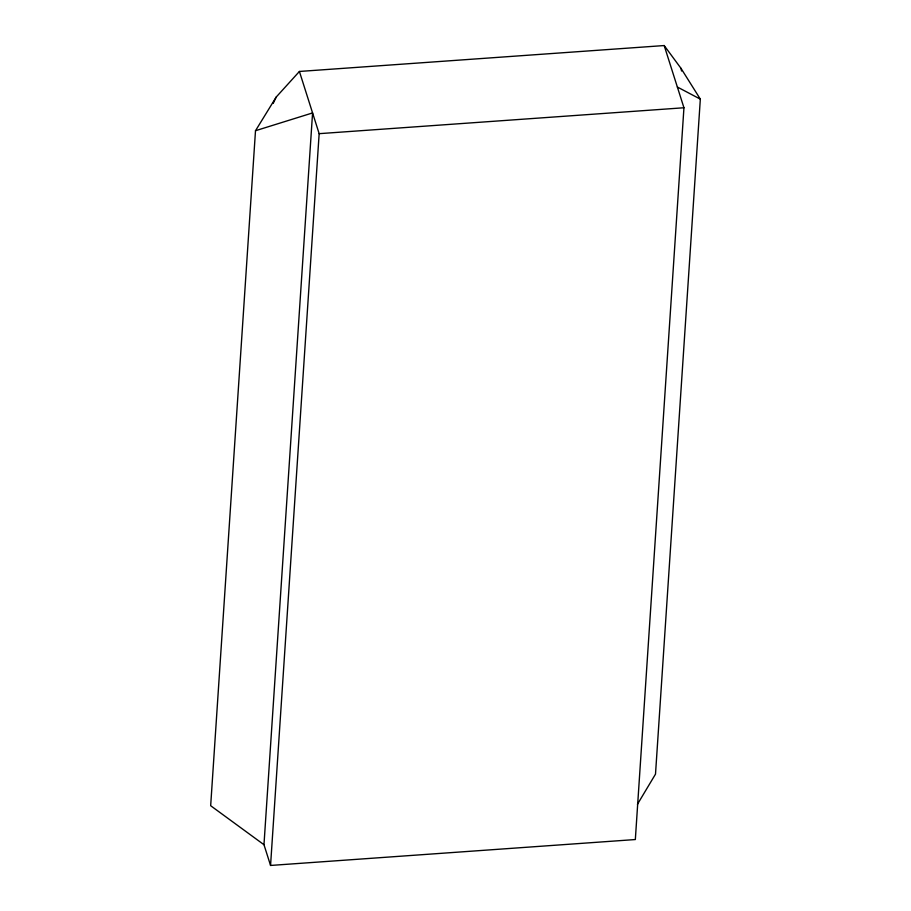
<?xml version="1.0" encoding="UTF-8"?>
<svg xmlns="http://www.w3.org/2000/svg" width="911" height="911" viewBox="0 0 911 911"><rect width="100%" height="100%" fill="white"/><g stroke="black" fill="none" stroke-linecap="round" stroke-linejoin="round"><path stroke-width="1.37" d="M255.501 130.717L210.669 805.723L263.974 844.713L270.556 865.45L635.331 839.543L683.945 107.76L664.187 45.55L299.412 71.457L276.181 97.078L255.501 130.717L312.575 112.93L263.974 844.713M270.556 865.45L319.157 133.666L299.412 71.457M664.187 45.55L680.995 68.336L700.331 99.128L655.499 774.134L637.427 804.322M273.22 103.41L276.181 97.078M319.157 133.666L683.945 107.76M677.363 87.023L700.331 99.128M680.995 68.336L681.587 71.024"/></g></svg>
